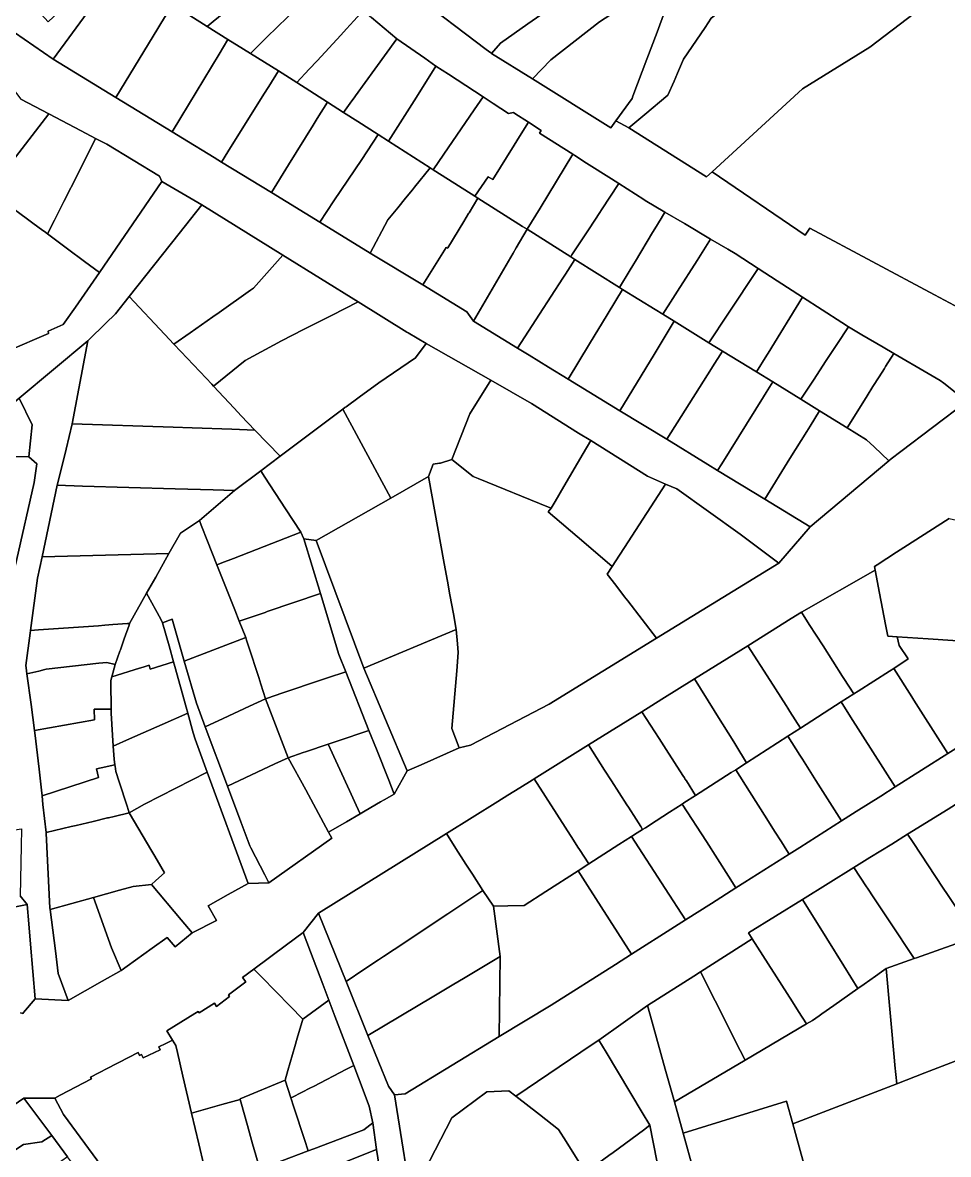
# Model space of a CAD drawing. Header units: inches. Extents: x 469449 to 472390, y 1000542 to 1004361.
# Drawn here: x 471515.3 to 471737.8, y 1001459.7 to 1001731.5 of the extents above; entities that cross this region are included whole.
import ezdxf

# ---------------------------------------------------------------- set-up
doc = ezdxf.new("R2010")
doc.units = ezdxf.units.IN
doc.header["$MEASUREMENT"] = 0
doc.layers.add('Gulele_10_07_New_Parcel', color=7, linetype='Continuous')

msp = doc.modelspace()

# ---------------------------------------------------------------- linework, layer by layer
at = {"layer": 'Gulele_10_07_New_Parcel'}
for points in [[(471715.56, 1001762.73), (471723.1, 1001743.29), (471723.93, 1001741.16), (471724.24, 1001740.36), (471728.31, 1001735.45), (471729.66, 1001733.83), (471718.89, 1001725.64), (471702.7, 1001715.6), (471680.98, 1001695.68), (471679.68, 1001694.48), (471660.97, 1001706.24), (471664.84, 1001709.46), (471670.38, 1001714.06), (471671.87, 1001717.5), (471672.68, 1001719.37), (471674.14, 1001722.75), (471679.29, 1001730.37), (471680.79, 1001732.6), (471691.72, 1001741.08), (471692.99, 1001742.06), (471695.56, 1001744.05), (471714.95, 1001764.31)], [(471630.13, 1001726.6), (471628, 1001724.13), (471627.79, 1001724.26), (471626.68, 1001725.1), (471609.2, 1001738.42), (471608.41, 1001739.27), (471606.34, 1001741.49), (471600.65, 1001747.59), (471611.51, 1001752.16), (471616.52, 1001754.26), (471633.02, 1001761.2), (471647, 1001740.08), (471647.7, 1001739), (471645.81, 1001737.67), (471636.75, 1001731.27)], [(471581.7, 1001748.33), (471564.09, 1001734.19), (471561.13, 1001731.81), (471559.66, 1001730.62), (471551.3, 1001735.84), (471542.62, 1001741.26), (471545.17, 1001743.06), (471551.38, 1001745.93), (471551.68, 1001746.07), (471557.78, 1001748.89), (471558.06, 1001748.32), (471577.61, 1001757.8), (471579.72, 1001754.75), (471582.25, 1001751.11), (471583.29, 1001749.6)], [(471572.57, 1001726.58), (471570.05, 1001724.13), (471568.42, 1001725.15), (471564.66, 1001727.5), (471559.66, 1001730.62), (471561.13, 1001731.81), (471564.09, 1001734.19), (471581.7, 1001748.33), (471583.29, 1001749.6), (471585.05, 1001747.07), (471586.84, 1001745.26), (471589.27, 1001742.8), (471585.05, 1001738.7), (471581.47, 1001735.23), (471574.04, 1001728.01)], [(471547.82, 1001730.14), (471537.69, 1001713.54), (471522.67, 1001722.71), (471532.86, 1001736.63), (471535.89, 1001740.71), (471538.45, 1001744.16), (471542.62, 1001741.26), (471551.3, 1001735.84), (471548.53, 1001731.31)], [(471584.17, 1001720.32), (471581.24, 1001717.14), (471576.79, 1001719.93), (471570.05, 1001724.13), (471572.57, 1001726.58), (471574.04, 1001728.01), (471581.47, 1001735.23), (471585.05, 1001738.7), (471589.27, 1001742.8), (471593.23, 1001738.81), (471592.63, 1001738.22), (471597.18, 1001734.41), (471594.88, 1001731.92), (471593.15, 1001730.04), (471591.75, 1001728.52), (471586.06, 1001722.36)], [(471664.84, 1001709.46), (471660.97, 1001706.24), (471657.89, 1001707.96), (471661.77, 1001713.29), (471661.98, 1001713.85), (471665.31, 1001722.75), (471667.76, 1001729.27), (471669.65, 1001734.29), (471674.85, 1001737.77), (471691.72, 1001741.08), (471680.79, 1001732.6), (471679.29, 1001730.37), (471674.14, 1001722.75), (471672.68, 1001719.37), (471671.87, 1001717.5), (471670.38, 1001714.06)], [(471532.86, 1001736.63), (471522.67, 1001722.71), (471508.64, 1001732.36), (471515.25, 1001736.61), (471516.38, 1001737.33), (471521.43, 1001731.73), (471529.56, 1001739.44)], [(471642.26, 1001722.56), (471637.85, 1001717.99), (471628, 1001724.13), (471630.13, 1001726.6), (471636.75, 1001731.27), (471645.81, 1001737.67), (471647.7, 1001739), (471647, 1001740.08), (471648.56, 1001740.17), (471651.18, 1001740.33), (471658.62, 1001737.47), (471660.17, 1001736.88), (471659.58, 1001735.43), (471659.06, 1001735.08), (471655.32, 1001732.6), (471653.97, 1001731.7)], [(471553.3, 1001708.7), (471551.23, 1001705.27), (471537.69, 1001713.54), (471547.82, 1001730.14), (471548.53, 1001731.31), (471551.3, 1001735.84), (471559.66, 1001730.62), (471564.66, 1001727.5), (471562.53, 1001723.97)], [(471657.89, 1001707.96), (471656.66, 1001706.27), (471637.85, 1001717.99), (471642.26, 1001722.56), (471653.97, 1001731.7), (471655.32, 1001732.6), (471659.06, 1001735.08), (471659.58, 1001735.43), (471660.17, 1001736.88), (471663.12, 1001737.06), (471666.29, 1001735.72), (471669.65, 1001734.29), (471667.76, 1001729.27), (471665.31, 1001722.75), (471661.98, 1001713.85), (471661.77, 1001713.29)], [(471594.42, 1001712.72), (471592.43, 1001709.97), (471588.58, 1001712.44), (471581.24, 1001717.14), (471584.17, 1001720.32), (471586.06, 1001722.36), (471591.75, 1001728.52), (471593.15, 1001730.04), (471594.88, 1001731.92), (471597.18, 1001734.41), (471599.14, 1001732.77), (471605.26, 1001727.65), (471599.95, 1001720.33), (471595.28, 1001713.9), (471594.98, 1001713.48)], [(471564.62, 1001700.48), (471563.09, 1001698.02), (471561.35, 1001699.09), (471553.74, 1001703.73), (471551.23, 1001705.27), (471553.3, 1001708.7), (471562.53, 1001723.97), (471564.66, 1001727.5), (471568.42, 1001725.15), (471570.05, 1001724.13), (471576.79, 1001719.93), (471574.46, 1001716.21), (471574.16, 1001715.73), (471572.91, 1001713.72)], [(471606.06, 1001707.46), (471603.26, 1001703.02), (471600.76, 1001704.62), (471595.89, 1001707.75), (471592.43, 1001709.97), (471594.42, 1001712.72), (471594.98, 1001713.48), (471595.28, 1001713.9), (471599.95, 1001720.33), (471605.26, 1001727.65), (471611.93, 1001722.99), (471614.64, 1001721.09), (471609.95, 1001713.64)], [(471508.71, 1001693.45), (471503.74, 1001692.57), (471500.43, 1001710.36), (471500.04, 1001712.45), (471500.48, 1001716.02), (471510.25, 1001719.21), (471514.92, 1001713.11), (471521.58, 1001709.62), (471514.43, 1001700.21), (471511.46, 1001696.31), (471510.22, 1001694.67), (471509.37, 1001693.56)], [(471579.2, 1001697.33), (471575.09, 1001690.7), (471563.09, 1001698.02), (471564.62, 1001700.48), (471572.91, 1001713.72), (471574.16, 1001715.73), (471574.46, 1001716.21), (471576.79, 1001719.93), (471581.24, 1001717.14), (471588.58, 1001712.44), (471586.12, 1001708.48), (471585.61, 1001707.66), (471585.13, 1001706.89)], [(471616.57, 1001699.9), (471613.99, 1001696.13), (471613.22, 1001696.62), (471603.26, 1001703.02), (471606.06, 1001707.46), (471609.95, 1001713.64), (471614.64, 1001721.09), (471617.67, 1001719.11), (471625.98, 1001713.68), (471623.86, 1001710.57)], [(471628.37, 1001712.11), (471632.07, 1001709.7), (471633.24, 1001709.97), (471633.6, 1001709.73), (471636.85, 1001707.62), (471634.71, 1001704.15), (471633.41, 1001702.05), (471628.33, 1001693.81), (471627.2, 1001694.49), (471624.01, 1001689.8), (471616.11, 1001694.8), (471613.99, 1001696.13), (471616.57, 1001699.9), (471623.86, 1001710.57), (471625.98, 1001713.68)], [(471590.14, 1001688.68), (471586.74, 1001683.58), (471575.09, 1001690.7), (471579.2, 1001697.33), (471585.13, 1001706.89), (471585.61, 1001707.66), (471586.12, 1001708.48), (471588.58, 1001712.44), (471592.43, 1001709.97), (471595.89, 1001707.75), (471600.76, 1001704.62), (471596.8, 1001698.68)], [(471525.22, 1001688.53), (471524.83, 1001687.77), (471522.97, 1001684.09), (471521.3, 1001680.76), (471520.54, 1001681.32), (471520.21, 1001681.56), (471517.76, 1001683.38), (471516.53, 1001684.29), (471511.27, 1001688.18), (471505.15, 1001685.02), (471503.74, 1001692.57), (471508.71, 1001693.45), (471509.37, 1001693.56), (471510.22, 1001694.67), (471511.46, 1001696.31), (471514.43, 1001700.21), (471521.58, 1001709.62), (471529.38, 1001705.53), (471532.87, 1001703.71), (471528.63, 1001695.31)], [(471647.55, 1001699.89), (471639.67, 1001686.99), (471636.55, 1001681.88), (471635.44, 1001682.58), (471624.72, 1001689.36), (471624.01, 1001689.8), (471627.2, 1001694.49), (471628.33, 1001693.81), (471633.41, 1001702.05), (471634.71, 1001704.15), (471636.85, 1001707.62), (471639.9, 1001705.63), (471639.53, 1001705.01)], [(471548.81, 1001693.36), (471533.76, 1001671.54), (471530.21, 1001674.16), (471526.14, 1001677.18), (471521.3, 1001680.76), (471522.97, 1001684.09), (471524.83, 1001687.77), (471525.22, 1001688.53), (471528.63, 1001695.31), (471532.87, 1001703.71), (471535.56, 1001702.29), (471548.19, 1001694.66)], [(471603.1, 1001684.13), (471598.86, 1001676.18), (471586.74, 1001683.58), (471590.14, 1001688.68), (471596.8, 1001698.68), (471600.76, 1001704.62), (471603.26, 1001703.02), (471613.22, 1001696.62), (471609.49, 1001692.02), (471608.97, 1001691.38), (471607.34, 1001689.37), (471605.47, 1001687.05)], [(471647.33, 1001675.75), (471647.01, 1001675.27), (471636.55, 1001681.88), (471639.67, 1001686.99), (471647.55, 1001699.89), (471647.99, 1001699.62), (471650.83, 1001697.8), (471656.79, 1001694), (471658.58, 1001692.86), (471654.42, 1001686.54), (471654, 1001685.9), (471651.45, 1001682.02)], [(471621.36, 1001683.79), (471617.53, 1001677.42), (471617.47, 1001677.33), (471617.12, 1001677.54), (471611.47, 1001668.5), (471598.86, 1001676.18), (471603.1, 1001684.13), (471605.47, 1001687.05), (471607.34, 1001689.37), (471608.97, 1001691.38), (471609.49, 1001692.02), (471613.22, 1001696.62), (471613.99, 1001696.13), (471616.11, 1001694.8), (471624.01, 1001689.8), (471624.72, 1001689.36), (471622.62, 1001685.87), (471622.48, 1001685.64)], [(471558.42, 1001687.74), (471552.94, 1001680.85), (471540.94, 1001665.74), (471537.63, 1001661.57), (471537.39, 1001661.34), (471535.49, 1001659.49), (471530.97, 1001655.09), (471514.47, 1001641.28), (471497.58, 1001627.15), (471501.87, 1001645.26), (471507.26, 1001647.79), (471511.84, 1001652.65), (471521.56, 1001656.88), (471521.45, 1001657.37), (471525.09, 1001658.97), (471528.01, 1001663.2), (471533.76, 1001671.54), (471548.81, 1001693.36)], [(471661.1, 1001671.76), (471658.76, 1001667.86), (471648.05, 1001674.62), (471647.01, 1001675.27), (471647.33, 1001675.75), (471651.45, 1001682.02), (471654, 1001685.9), (471654.42, 1001686.54), (471658.58, 1001692.86), (471664.63, 1001689.01), (471664.91, 1001688.83), (471669.67, 1001686.02), (471668.74, 1001684.48), (471667.23, 1001681.95), (471666.71, 1001681.09), (471662.58, 1001674.21), (471662.18, 1001673.55)], [(471633.95, 1001677.42), (471633.19, 1001676.11), (471632.09, 1001674.22), (471623.66, 1001659.77), (471622.07, 1001662.03), (471611.47, 1001668.5), (471617.12, 1001677.54), (471617.47, 1001677.33), (471617.53, 1001677.42), (471621.36, 1001683.79), (471622.48, 1001685.64), (471622.62, 1001685.87), (471624.72, 1001689.36), (471635.44, 1001682.58), (471636.55, 1001681.88)], [(471521.56, 1001656.88), (471511.84, 1001652.65), (471504.21, 1001660.72), (471502.96, 1001666.3), (471501.69, 1001671.95), (471501.3, 1001677.11), (471501.58, 1001682.82), (471505.15, 1001685.02), (471511.27, 1001688.18), (471516.53, 1001684.29), (471517.76, 1001683.38), (471520.21, 1001681.56), (471520.54, 1001681.32), (471521.3, 1001680.76), (471526.14, 1001677.18), (471530.21, 1001674.16), (471533.76, 1001671.54), (471528.01, 1001663.2), (471525.09, 1001658.97), (471521.45, 1001657.37)], [(471555.57, 1001657.04), (471551.68, 1001654.3), (471549.5, 1001656.63), (471540.94, 1001665.74), (471552.94, 1001680.85), (471558.42, 1001687.74), (471577.86, 1001675.66), (471570.77, 1001667.74), (471570.1, 1001667.27), (471562.52, 1001661.93), (471561.01, 1001660.87)], [(471671.59, 1001665.29), (471669.15, 1001661.46), (471667.34, 1001662.58), (471659.49, 1001667.41), (471658.76, 1001667.86), (471661.1, 1001671.76), (471662.18, 1001673.55), (471662.58, 1001674.21), (471666.71, 1001681.09), (471667.23, 1001681.95), (471668.74, 1001684.48), (471669.67, 1001686.02), (471674.37, 1001683.24), (471680.63, 1001679.54), (471677.37, 1001674.4), (471672.69, 1001667.03)], [(471639.52, 1001661.46), (471634.24, 1001653.31), (471623.66, 1001659.77), (471632.09, 1001674.22), (471633.19, 1001676.11), (471633.95, 1001677.42), (471636.55, 1001681.88), (471647.01, 1001675.27), (471648.05, 1001674.62), (471645.76, 1001671.09), (471645.14, 1001670.14)], [(471684.79, 1001661.47), (471680.24, 1001654.64), (471671.9, 1001659.77), (471669.15, 1001661.46), (471671.59, 1001665.29), (471672.69, 1001667.03), (471677.37, 1001674.4), (471680.63, 1001679.54), (471684.8, 1001677.08), (471686.51, 1001676.07), (471692.1, 1001672.45)], [(471568.78, 1001650.34), (471561.19, 1001644.18), (471560.76, 1001644.64), (471559.39, 1001646.1), (471553.32, 1001652.56), (471551.68, 1001654.3), (471555.57, 1001657.04), (471561.01, 1001660.87), (471562.52, 1001661.93), (471570.1, 1001667.27), (471570.77, 1001667.74), (471577.86, 1001675.66), (471595.96, 1001664.42), (471589.58, 1001661.2), (471582.8, 1001657.79), (471577.51, 1001655.12)], [(471651.54, 1001654.36), (471646.38, 1001645.9), (471641.72, 1001648.75), (471637.01, 1001651.62), (471634.24, 1001653.31), (471639.52, 1001661.46), (471645.14, 1001670.14), (471645.76, 1001671.09), (471648.05, 1001674.62), (471658.76, 1001667.86), (471659.49, 1001667.41), (471656.01, 1001661.71), (471655.78, 1001661.32)], [(471694.13, 1001651.66), (471691.65, 1001647.62), (471683.5, 1001652.64), (471680.24, 1001654.64), (471684.79, 1001661.47), (471692.1, 1001672.45), (471696.62, 1001669.52), (471702.68, 1001665.6), (471694.43, 1001652.15)], [(471667.05, 1001651.82), (471658.82, 1001638.31), (471646.38, 1001645.9), (471651.54, 1001654.36), (471655.78, 1001661.32), (471656.01, 1001661.71), (471659.49, 1001667.41), (471667.34, 1001662.58), (471669.15, 1001661.46), (471671.9, 1001659.77), (471669.97, 1001656.61)], [(471567.85, 1001637.09), (471571.09, 1001633.65), (471565.62, 1001633.84), (471556.08, 1001634.17), (471551.46, 1001634.32), (471527.25, 1001635.16), (471530.97, 1001655.09), (471535.49, 1001659.49), (471537.39, 1001661.34), (471537.63, 1001661.57), (471540.94, 1001665.74), (471549.5, 1001656.63), (471551.68, 1001654.3), (471553.32, 1001652.56), (471559.39, 1001646.1), (471560.76, 1001644.64), (471561.19, 1001644.18), (471566.14, 1001638.92)], [(471705.33, 1001645.63), (471702.33, 1001641.06), (471695.56, 1001645.22), (471691.65, 1001647.62), (471694.13, 1001651.66), (471694.43, 1001652.15), (471702.68, 1001665.6), (471712.15, 1001659.47), (471713.74, 1001658.45), (471710.98, 1001654.24), (471708.43, 1001650.35)], [(471580.73, 1001630), (471577.23, 1001627.37), (471571.09, 1001633.65), (471567.85, 1001637.09), (471566.14, 1001638.92), (471561.19, 1001644.18), (471568.78, 1001650.34), (471577.51, 1001655.12), (471582.8, 1001657.79), (471589.58, 1001661.2), (471595.96, 1001664.42), (471607.68, 1001657.13), (471607.94, 1001656.98), (471612.32, 1001654.48), (471609.72, 1001651.01), (471600.9, 1001645.03), (471596.19, 1001641.57), (471593.06, 1001639.26), (471592.75, 1001639.04), (471592.3, 1001638.7), (471588.06, 1001635.51)], [(471678.91, 1001645.38), (471670.08, 1001631.43), (471658.82, 1001638.31), (471667.05, 1001651.82), (471669.97, 1001656.61), (471671.9, 1001659.77), (471680.24, 1001654.64), (471683.5, 1001652.64), (471681.09, 1001648.82), (471680.83, 1001648.41)], [(471716.39, 1001638.91), (471713.44, 1001634.22), (471706.84, 1001638.28), (471702.33, 1001641.06), (471705.33, 1001645.63), (471708.43, 1001650.35), (471710.98, 1001654.24), (471713.74, 1001658.45), (471716.98, 1001656.55), (471722.08, 1001653.57), (471724.67, 1001652.06), (471722.69, 1001648.92), (471722.39, 1001648.43), (471721.15, 1001646.46), (471719.64, 1001644.08), (471718.24, 1001641.85)], [(471612.85, 1001622.52), (471603.76, 1001617.33), (471592.3, 1001638.7), (471592.75, 1001639.04), (471593.06, 1001639.26), (471596.19, 1001641.57), (471600.9, 1001645.03), (471609.72, 1001651.01), (471612.32, 1001654.48), (471627.83, 1001645.62), (471622.8, 1001637.53), (471618.46, 1001626.55), (471615.72, 1001625.7), (471615.53, 1001625.67), (471613.95, 1001625.43)], [(471683.31, 1001625.54), (471682.33, 1001623.96), (471679.97, 1001625.4), (471670.08, 1001631.43), (471678.91, 1001645.38), (471680.83, 1001648.41), (471681.09, 1001648.82), (471683.5, 1001652.64), (471691.65, 1001647.62), (471695.56, 1001645.22), (471693.99, 1001642.68), (471693.32, 1001641.61)], [(471724.06, 1001626.75), (471723.46, 1001626.29), (471719.95, 1001629.61), (471718.12, 1001631.34), (471713.44, 1001634.22), (471716.39, 1001638.91), (471718.24, 1001641.85), (471719.64, 1001644.08), (471721.15, 1001646.46), (471722.39, 1001648.43), (471722.69, 1001648.92), (471724.67, 1001652.06), (471732.9, 1001647.25), (471735.81, 1001645.54), (471736.64, 1001644.9), (471742.22, 1001640.54), (471733.99, 1001634.28), (471726.33, 1001628.47)], [(471643.3, 1001616.52), (471642.33, 1001614.88), (471641.7, 1001615.13), (471624.76, 1001621.99), (471623.61, 1001622.46), (471618.46, 1001626.55), (471622.8, 1001637.53), (471627.83, 1001645.62), (471637.57, 1001640.05), (471648.93, 1001632.94), (471651.85, 1001631.12), (471650.04, 1001628.03), (471645.39, 1001620.09)], [(471699.7, 1001626.81), (471693.64, 1001617.05), (471682.33, 1001623.96), (471683.31, 1001625.54), (471693.32, 1001641.61), (471693.99, 1001642.68), (471695.56, 1001645.22), (471702.33, 1001641.06), (471706.84, 1001638.28), (471704.56, 1001634.62), (471703.72, 1001633.27)], [(471516.85, 1001627.23), (471513.22, 1001627.29), (471510.3, 1001627.35), (471498.9, 1001627.56), (471497.58, 1001627.15), (471514.47, 1001641.28), (471517.61, 1001634.93)], [(471603.76, 1001617.33), (471585.89, 1001607.14), (471582.92, 1001607.5), (471582.18, 1001609.12), (471578.51, 1001614.73), (471573.51, 1001622.37), (471572.55, 1001623.85), (471577.23, 1001627.37), (471580.73, 1001630), (471588.06, 1001635.51), (471592.3, 1001638.7)], [(471723.46, 1001626.29), (471704.57, 1001610.38), (471693.64, 1001617.05), (471699.7, 1001626.81), (471703.72, 1001633.27), (471704.56, 1001634.62), (471706.84, 1001638.28), (471713.44, 1001634.22), (471718.12, 1001631.34), (471719.95, 1001629.61)], [(471566.55, 1001619.34), (471566.23, 1001619.1), (471561.12, 1001619.26), (471551.97, 1001619.53), (471529.7, 1001620.21), (471523.61, 1001620.39), (471524.23, 1001622.91), (471525.76, 1001629.1), (471527.25, 1001635.16), (471551.46, 1001634.32), (471556.08, 1001634.17), (471565.62, 1001633.84), (471571.09, 1001633.65), (471577.23, 1001627.37), (471572.55, 1001623.85)], [(471657.89, 1001602.26), (471657.02, 1001600.91), (471650.17, 1001606.74), (471641.64, 1001614), (471642.33, 1001614.88), (471643.3, 1001616.52), (471645.39, 1001620.09), (471650.04, 1001628.03), (471651.85, 1001631.12), (471665.49, 1001622.58), (471669.8, 1001620.69), (471660.83, 1001606.8)], [(471513.14, 1001599.26), (471512.94, 1001598.39), (471511.12, 1001598.58), (471507.71, 1001598.95), (471506.16, 1001599.11), (471504.34, 1001599.31), (471500.33, 1001599.74), (471492.5, 1001600.58), (471492.78, 1001608.5), (471492.8, 1001609.07), (471493.9, 1001618.52), (471494.83, 1001623.03), (471496.1, 1001625.78), (471497.58, 1001627.15), (471498.9, 1001627.56), (471510.3, 1001627.35), (471513.22, 1001627.29), (471516.85, 1001627.23), (471518.72, 1001625.52), (471518.11, 1001621.08), (471513.83, 1001602.3)], [(471562.61, 1001601.52), (471562.01, 1001601.28), (471559.75, 1001606.99), (471558.23, 1001610.82), (471557.8, 1001611.92), (471566.23, 1001619.1), (471566.55, 1001619.34), (471572.55, 1001623.85), (471573.51, 1001622.37), (471578.51, 1001614.73), (471582.18, 1001609.12), (471569.7, 1001604.27), (471566, 1001602.83), (471563.18, 1001601.74)], [(471622.97, 1001557.97), (471620.2, 1001557.28), (471618.44, 1001561.94), (471619.63, 1001575.81), (471620.01, 1001580.19), (471619.82, 1001582.31), (471619.52, 1001585.76), (471618.85, 1001589.47), (471618.01, 1001594.07), (471617.41, 1001597.37), (471616.64, 1001601.61), (471612.85, 1001622.52), (471613.95, 1001625.43), (471615.53, 1001625.67), (471615.72, 1001625.7), (471618.46, 1001626.55), (471623.61, 1001622.46), (471624.76, 1001621.99), (471641.7, 1001615.13), (471642.33, 1001614.88), (471641.64, 1001614), (471650.17, 1001606.74), (471657.02, 1001600.91), (471655.81, 1001599.04), (471657.84, 1001596.41), (471659.97, 1001593.63), (471660.72, 1001592.66), (471667.64, 1001583.64), (471641.85, 1001567.84)], [(471619.52, 1001585.76), (471597.27, 1001576.42), (471585.89, 1001607.14), (471603.76, 1001617.33), (471612.85, 1001622.52), (471616.64, 1001601.61), (471617.41, 1001597.37), (471618.01, 1001594.07), (471618.85, 1001589.47)], [(471550.45, 1001603.96), (471519.98, 1001603.22), (471523.61, 1001620.39), (471529.7, 1001620.21), (471551.97, 1001619.53), (471561.12, 1001619.26), (471566.23, 1001619.1), (471557.8, 1001611.92), (471557.1, 1001611.46), (471553.22, 1001608.89)], [(471697.06, 1001601.68), (471667.64, 1001583.64), (471660.72, 1001592.66), (471659.97, 1001593.63), (471657.84, 1001596.41), (471655.81, 1001599.04), (471657.02, 1001600.91), (471657.89, 1001602.26), (471660.83, 1001606.8), (471669.8, 1001620.69), (471672.52, 1001619.5), (471687.76, 1001608.62)], [(471566.31, 1001590.43), (471567.36, 1001587.76), (471568.93, 1001583.8), (471554.17, 1001578.13), (471551.22, 1001588.21), (471548.97, 1001587.38), (471548.53, 1001588.2), (471545.12, 1001594.47), (471547.3, 1001598.35), (471550.45, 1001603.96), (471553.22, 1001608.89), (471557.1, 1001611.46), (471557.8, 1001611.92), (471558.23, 1001610.82), (471559.75, 1001606.99), (471562.01, 1001601.28), (471563.6, 1001597.25)], [(471746.45, 1001588.06), (471746.45, 1001582.63), (471738.85, 1001583.12), (471732.91, 1001583.5), (471725.5, 1001583.99), (471723.24, 1001584.13), (471722.7, 1001586.93), (471721.24, 1001594.5), (471720.18, 1001600), (471720, 1001600.89), (471720.63, 1001601.29), (471725.33, 1001604.31), (471727.05, 1001605.41), (471737.95, 1001612.41), (471745.07, 1001610.83), (471745.65, 1001602.04), (471745.98, 1001597.15), (471746.46, 1001589.97)], [(471573.57, 1001589.86), (471567.36, 1001587.76), (471566.31, 1001590.43), (471563.6, 1001597.25), (471562.01, 1001601.28), (471562.61, 1001601.52), (471563.18, 1001601.74), (471566, 1001602.83), (471569.7, 1001604.27), (471582.18, 1001609.12), (471582.92, 1001607.5), (471586.89, 1001594.36), (471574.1, 1001590.04)], [(471585.89, 1001607.14), (471597.27, 1001576.42), (471607.71, 1001551.77), (471604.61, 1001546.22), (471603.28, 1001549.58), (471600.34, 1001556.97), (471598.54, 1001561.52), (471592.96, 1001575.6), (471591.32, 1001579.71), (471586.89, 1001594.36), (471582.92, 1001607.5)], [(471519.11, 1001585.64), (471517.22, 1001585.51), (471518.89, 1001598.11), (471519.98, 1001603.22), (471550.45, 1001603.96), (471547.3, 1001598.35), (471545.12, 1001594.47), (471541.03, 1001587.19), (471540.56, 1001587.16), (471537.02, 1001586.91), (471535.09, 1001586.77), (471533.52, 1001586.66), (471527.58, 1001586.24), (471521.52, 1001585.81)], [(471716.1, 1001570.94), (471715.04, 1001570.26), (471712.65, 1001574), (471712.34, 1001574.48), (471707.65, 1001581.78), (471704.35, 1001586.93), (471702.45, 1001589.89), (471720.18, 1001600), (471721.24, 1001594.5), (471722.7, 1001586.93), (471723.24, 1001584.13), (471725.5, 1001583.99), (471725.98, 1001581.94), (471728.13, 1001578.66), (471724.64, 1001576.41), (471723.6, 1001575.75)], [(471551.58, 1001578.01), (471546, 1001576.2), (471545.72, 1001577.14), (471544.32, 1001576.7), (471543.41, 1001576.42), (471536.72, 1001574.37), (471537.57, 1001577.34), (471538.68, 1001580.52), (471538.81, 1001580.88), (471539.74, 1001583.52), (471540.89, 1001586.82), (471541.03, 1001587.19), (471545.12, 1001594.47), (471548.53, 1001588.2), (471548.97, 1001587.38), (471550.52, 1001581.81)], [(471576.28, 1001569.98), (471573.72, 1001569.12), (471572.57, 1001572.64), (471572.06, 1001574.22), (471571.43, 1001576.14), (471570.22, 1001579.84), (471569.14, 1001583.15), (471568.93, 1001583.8), (471567.36, 1001587.76), (471573.57, 1001589.86), (471574.1, 1001590.04), (471586.89, 1001594.36), (471591.32, 1001579.71), (471592.96, 1001575.6), (471588.56, 1001574.12), (471586.65, 1001573.47), (471578.32, 1001570.67), (471577.37, 1001570.35)], [(471712.03, 1001568.33), (471702.25, 1001562.05), (471699.71, 1001566.02), (471699.19, 1001566.82), (471698.77, 1001567.47), (471694.94, 1001573.46), (471689.55, 1001581.85), (471699.99, 1001588.36), (471702.45, 1001589.89), (471704.35, 1001586.93), (471707.65, 1001581.78), (471712.34, 1001574.48), (471712.65, 1001574), (471715.04, 1001570.26)], [(471538.68, 1001580.52), (471537.57, 1001577.34), (471535.54, 1001577.83), (471533.63, 1001577.62), (471520.95, 1001576.19), (471520.62, 1001576.11), (471519.23, 1001575.76), (471516.37, 1001575.06), (471516.17, 1001576.55), (471516.09, 1001577.13), (471517.14, 1001584.87), (471517.22, 1001585.51), (471519.11, 1001585.64), (471521.52, 1001585.81), (471527.58, 1001586.24), (471533.52, 1001586.66), (471535.09, 1001586.77), (471537.02, 1001586.91), (471540.56, 1001587.16), (471541.03, 1001587.19), (471540.89, 1001586.82), (471539.74, 1001583.52), (471538.81, 1001580.88)], [(471554.17, 1001578.13), (471557.1, 1001568.07), (471559.21, 1001562.4), (471564.55, 1001548.1), (471567.73, 1001539.55), (471569.9, 1001533.74), (471570.14, 1001533.27), (471573.51, 1001526.82), (471574.51, 1001524.9), (471569.49, 1001524.69), (471559.67, 1001551.48), (471556.76, 1001559.42), (471556.34, 1001560.92), (471555.03, 1001565.62), (471554.62, 1001567.11), (471551.9, 1001576.88), (471551.58, 1001578.01), (471550.52, 1001581.81), (471548.97, 1001587.38), (471551.22, 1001588.21)], [(471563.5, 1001564.39), (471559.21, 1001562.4), (471557.1, 1001568.07), (471554.17, 1001578.13), (471568.93, 1001583.8), (471569.14, 1001583.15), (471570.22, 1001579.84), (471571.43, 1001576.14), (471572.06, 1001574.22), (471572.57, 1001572.64), (471573.72, 1001569.12), (471569.86, 1001567.33)], [(471611.05, 1001553.24), (471607.71, 1001551.77), (471597.27, 1001576.42), (471619.52, 1001585.76), (471619.82, 1001582.31), (471620.01, 1001580.19), (471619.63, 1001575.81), (471618.44, 1001561.94), (471620.2, 1001557.28)], [(471746.42, 1001561.52), (471737.61, 1001555.94), (471731.14, 1001566.15), (471729.49, 1001568.75), (471728.99, 1001569.55), (471724.64, 1001576.41), (471728.13, 1001578.66), (471725.98, 1001581.94), (471725.5, 1001583.99), (471732.91, 1001583.5), (471738.85, 1001583.12), (471746.45, 1001582.63), (471746.44, 1001577.08), (471746.44, 1001576.08), (471746.43, 1001569.37)], [(471699.21, 1001560.1), (471689.3, 1001553.75), (471686.66, 1001557.99), (471686.2, 1001558.73), (471682.11, 1001565.28), (471681.48, 1001566.29), (471676.76, 1001573.87), (471689.55, 1001581.85), (471694.94, 1001573.46), (471698.77, 1001567.47), (471699.19, 1001566.82), (471699.71, 1001566.02), (471702.25, 1001562.05)], [(471532.58, 1001564.05), (471518.21, 1001561.5), (471517.37, 1001567.73), (471516.37, 1001575.06), (471519.23, 1001575.76), (471520.62, 1001576.11), (471520.95, 1001576.19), (471533.63, 1001577.62), (471535.54, 1001577.83), (471537.57, 1001577.34), (471536.72, 1001574.37), (471536.48, 1001573.52), (471536.49, 1001573.08), (471536.56, 1001566.63), (471532.95, 1001566.6), (471532.49, 1001566.6)], [(471551.9, 1001576.88), (471554.62, 1001567.11), (471555.03, 1001565.62), (471548.86, 1001562.9), (471541, 1001559.44), (471537.1, 1001557.73), (471536.57, 1001565.68), (471536.56, 1001565.88), (471536.56, 1001566.63), (471536.49, 1001573.08), (471536.48, 1001573.52), (471536.72, 1001574.37), (471543.41, 1001576.42), (471544.32, 1001576.7), (471545.72, 1001577.14), (471546, 1001576.2), (471551.58, 1001578.01)], [(471582.74, 1001556.16), (471579.16, 1001554.94), (471573.72, 1001569.12), (471576.28, 1001569.98), (471577.37, 1001570.35), (471578.32, 1001570.67), (471586.65, 1001573.47), (471588.56, 1001574.12), (471592.96, 1001575.6), (471598.54, 1001561.52), (471590.89, 1001558.92), (471588.77, 1001558.2), (471583.3, 1001556.35)], [(471737.61, 1001555.94), (471724.97, 1001547.92), (471714.29, 1001564.77), (471712.03, 1001568.33), (471715.04, 1001570.26), (471716.1, 1001570.94), (471723.6, 1001575.75), (471724.64, 1001576.41), (471728.99, 1001569.55), (471729.49, 1001568.75), (471731.14, 1001566.15)], [(471685.58, 1001551.36), (471677.04, 1001545.88), (471674.81, 1001549.36), (471674.48, 1001549.86), (471674.33, 1001550.1), (471673.95, 1001550.69), (471669.94, 1001556.94), (471668.24, 1001559.59), (471664.13, 1001566), (471668.89, 1001568.97), (471676.76, 1001573.87), (471681.48, 1001566.29), (471682.11, 1001565.28), (471686.2, 1001558.73), (471686.66, 1001557.99), (471689.3, 1001553.75), (471686.67, 1001552.06)], [(471575.96, 1001553.44), (471564.55, 1001548.1), (471559.21, 1001562.4), (471563.5, 1001564.39), (471569.86, 1001567.33), (471573.72, 1001569.12), (471579.16, 1001554.94)], [(471715.6, 1001541.99), (471712.1, 1001539.77), (471705.93, 1001549.5), (471702.69, 1001554.61), (471702.1, 1001555.53), (471699.21, 1001560.1), (471702.25, 1001562.05), (471712.03, 1001568.33), (471714.29, 1001564.77), (471724.97, 1001547.92), (471721.5, 1001545.72)], [(471533.53, 1001550.23), (471519.98, 1001545.75), (471519.83, 1001547.15), (471519.27, 1001552.17), (471518.29, 1001560.93), (471518.21, 1001561.5), (471532.58, 1001564.05), (471532.49, 1001566.6), (471532.95, 1001566.6), (471536.56, 1001566.63), (471536.56, 1001565.88), (471536.57, 1001565.68), (471537.1, 1001557.73), (471537.31, 1001554.56), (471537.51, 1001553.21), (471534.17, 1001552.5), (471533.1, 1001552.28)], [(471544.57, 1001543.81), (471540.94, 1001541.72), (471540.44, 1001543.27), (471538.54, 1001549.16), (471537.75, 1001551.6), (471537.56, 1001552.88), (471537.51, 1001553.21), (471537.31, 1001554.56), (471537.1, 1001557.73), (471541, 1001559.44), (471548.86, 1001562.9), (471555.03, 1001565.62), (471556.34, 1001560.92), (471556.76, 1001559.42), (471559.67, 1001551.48)], [(471664.97, 1001538.14), (471664.31, 1001537.72), (471663.86, 1001538.43), (471662.73, 1001540.19), (471660.88, 1001543.07), (471660.51, 1001543.65), (471656.85, 1001549.36), (471655.16, 1001551.99), (471651.3, 1001558), (471664.13, 1001566), (471668.24, 1001559.59), (471669.94, 1001556.94), (471673.95, 1001550.69), (471674.33, 1001550.1), (471674.48, 1001549.86), (471674.81, 1001549.36), (471677.04, 1001545.88), (471674.22, 1001544.07), (471673.82, 1001543.82), (471670.76, 1001541.85), (471667.55, 1001539.8)], [(471597.61, 1001542.17), (471596.42, 1001541.48), (471595.47, 1001543.56), (471593.88, 1001547.03), (471588.77, 1001558.2), (471590.89, 1001558.92), (471598.54, 1001561.52), (471600.34, 1001556.97), (471603.28, 1001549.58), (471604.61, 1001546.22), (471602.22, 1001544.84), (471601.34, 1001544.33)], [(471702.04, 1001533.38), (471699.52, 1001531.79), (471698.95, 1001532.69), (471697.67, 1001534.7), (471696.01, 1001537.31), (471694.15, 1001540.25), (471689.98, 1001546.82), (471686.67, 1001552.06), (471689.3, 1001553.75), (471699.21, 1001560.1), (471702.1, 1001555.53), (471702.69, 1001554.61), (471705.93, 1001549.5), (471712.1, 1001539.77)], [(471593.12, 1001539.57), (471588.84, 1001537.09), (471583.35, 1001547.21), (471579.16, 1001554.94), (471582.74, 1001556.16), (471583.3, 1001556.35), (471588.77, 1001558.2), (471593.88, 1001547.03), (471595.47, 1001543.56), (471596.42, 1001541.48)], [(471658.6, 1001534.06), (471651.38, 1001529.42), (471649.17, 1001532.88), (471648.77, 1001533.49), (471647.71, 1001535.15), (471643.72, 1001541.38), (471638.26, 1001549.87), (471651.3, 1001558), (471655.16, 1001551.99), (471656.85, 1001549.36), (471660.51, 1001543.65), (471660.88, 1001543.07), (471662.73, 1001540.19), (471663.86, 1001538.43), (471664.31, 1001537.72), (471663.02, 1001536.89), (471661.66, 1001536.01)], [(471526.97, 1001538.39), (471520.97, 1001536.96), (471520.21, 1001543.7), (471519.98, 1001545.75), (471533.53, 1001550.23), (471533.1, 1001552.28), (471534.17, 1001552.5), (471537.51, 1001553.21), (471537.56, 1001552.88), (471537.75, 1001551.6), (471538.54, 1001549.16), (471540.44, 1001543.27), (471540.94, 1001541.72), (471537.28, 1001540.85), (471535.98, 1001540.54), (471535.75, 1001540.49), (471532.3, 1001539.66), (471528.2, 1001538.69)], [(471589.66, 1001535.61), (471574.51, 1001524.9), (471573.51, 1001526.82), (471570.14, 1001533.27), (471569.9, 1001533.74), (471567.73, 1001539.55), (471564.55, 1001548.1), (471575.96, 1001553.44), (471579.16, 1001554.94), (471583.35, 1001547.21), (471588.84, 1001537.09)], [(471561.88, 1001515.86), (471556.09, 1001512.84), (471553.4, 1001516.02), (471546.26, 1001524.45), (471547.35, 1001525.43), (471549.4, 1001527.28), (471548.5, 1001528.82), (471547.06, 1001531.27), (471546.35, 1001532.48), (471540.94, 1001541.72), (471544.57, 1001543.81), (471559.67, 1001551.48), (471569.49, 1001524.69), (471564.72, 1001522.05), (471559.91, 1001519.38)], [(471688.86, 1001525.03), (471686.73, 1001523.68), (471684.92, 1001526.51), (471679.61, 1001534.79), (471673.82, 1001543.82), (471674.22, 1001544.07), (471677.04, 1001545.88), (471685.58, 1001551.36), (471686.67, 1001552.06), (471689.98, 1001546.82), (471694.15, 1001540.25), (471696.01, 1001537.31), (471697.67, 1001534.7), (471698.95, 1001532.69), (471699.52, 1001531.79)], [(471631.95, 1001519.37), (471628.49, 1001519.28), (471625.94, 1001523.02), (471623.4, 1001526.97), (471621.85, 1001529.38), (471619.42, 1001533.15), (471617.14, 1001536.7), (471629.51, 1001544.42), (471631.93, 1001545.92), (471634.81, 1001547.72), (471637.72, 1001549.53), (471638.26, 1001549.87), (471643.72, 1001541.38), (471647.71, 1001535.15), (471648.77, 1001533.49), (471649.17, 1001532.88), (471651.38, 1001529.42), (471648.8, 1001527.77), (471641.01, 1001522.77), (471635.87, 1001519.47)], [(471749.47, 1001541.71), (471750.04, 1001536.37), (471750.66, 1001536.37), (471750.97, 1001532.53), (471751.02, 1001531.87), (471751.91, 1001520.65), (471752.37, 1001514.84), (471751.86, 1001514.65), (471744.3, 1001511.96), (471737.75, 1001521.83), (471737.58, 1001522.09), (471736.55, 1001523.64), (471729.27, 1001534.61), (471727.97, 1001536.57), (471737.69, 1001542.61), (471741.85, 1001545.19), (471748.65, 1001549.41)], [(471680.87, 1001519.96), (471674.62, 1001516), (471669.72, 1001523.56), (471661.66, 1001536.01), (471663.02, 1001536.89), (471664.31, 1001537.72), (471664.97, 1001538.14), (471667.55, 1001539.8), (471670.76, 1001541.85), (471673.82, 1001543.82), (471679.61, 1001534.79), (471684.92, 1001526.51), (471686.73, 1001523.68)], [(471532.39, 1001521.38), (471521.9, 1001518.47), (471521.86, 1001518.78), (471520.98, 1001536.85), (471520.97, 1001536.96), (471526.97, 1001538.39), (471528.2, 1001538.69), (471532.3, 1001539.66), (471535.75, 1001540.49), (471535.98, 1001540.54), (471537.28, 1001540.85), (471540.94, 1001541.72), (471546.35, 1001532.48), (471547.06, 1001531.27), (471548.5, 1001528.82), (471549.4, 1001527.28), (471547.35, 1001525.43), (471546.26, 1001524.45), (471541.87, 1001524.01), (471538.63, 1001523.11)], [(471489.26, 1001508.11), (471488.42, 1001508.11), (471482.79, 1001509.48), (471489.49, 1001531.56), (471490.7, 1001533.53), (471491.92, 1001534), (471510.34, 1001537.1), (471515.04, 1001537.89), (471514.95, 1001533.71), (471514.71, 1001521.8), (471516.41, 1001519.72), (471513.24, 1001519.02), (471512.28, 1001518.8), (471508.46, 1001517.96), (471502.56, 1001516.66), (471497.15, 1001515.47), (471497.26, 1001514.1), (471497.71, 1001508.59), (471497.75, 1001508.11), (471490.34, 1001508.11)], [(471597.33, 1001504.06), (471593.05, 1001501.22), (471586.44, 1001517.57), (471617.14, 1001536.7), (471619.42, 1001533.15), (471621.85, 1001529.38), (471623.4, 1001526.97), (471625.94, 1001523.02), (471620.88, 1001519.66), (471617.5, 1001517.43), (471604.6, 1001508.88), (471602.04, 1001507.18), (471600.85, 1001506.39)], [(471671.92, 1001514.29), (471661.63, 1001507.77), (471651.07, 1001524.24), (471648.8, 1001527.77), (471651.38, 1001529.42), (471658.6, 1001534.06), (471661.66, 1001536.01), (471669.72, 1001523.56), (471674.62, 1001516)], [(471730.09, 1001506.89), (471729.57, 1001506.71), (471729.06, 1001507.47), (471724.19, 1001514.79), (471719.84, 1001521.31), (471718.33, 1001523.58), (471718.11, 1001523.91), (471715.03, 1001528.54), (471718.91, 1001530.96), (471724.16, 1001534.21), (471727.97, 1001536.57), (471729.27, 1001534.61), (471736.55, 1001523.64), (471737.58, 1001522.09), (471737.75, 1001521.83), (471744.3, 1001511.96), (471739.55, 1001510.26)], [(471642.35, 1001495.54), (471629.85, 1001487.94), (471630.1, 1001507.23), (471628.49, 1001519.28), (471631.95, 1001519.37), (471635.87, 1001519.47), (471641.01, 1001522.77), (471648.8, 1001527.77), (471651.07, 1001524.24), (471661.63, 1001507.77), (471657.75, 1001505.31)], [(471717.51, 1001500.56), (471716.02, 1001499.51), (471712.63, 1001504.96), (471708.57, 1001511.51), (471702.73, 1001520.91), (471715.03, 1001528.54), (471718.11, 1001523.91), (471718.33, 1001523.58), (471719.84, 1001521.31), (471724.19, 1001514.79), (471729.06, 1001507.47), (471729.57, 1001506.71), (471722.81, 1001504.29), (471721.72, 1001503.53), (471720.23, 1001502.48)], [(471556.09, 1001512.84), (471551.95, 1001509.52), (471550.03, 1001511.77), (471546.46, 1001509.21), (471540.44, 1001504.9), (471539, 1001503.87), (471536.71, 1001509.26), (471536.69, 1001509.31), (471532.39, 1001521.38), (471538.63, 1001523.11), (471541.87, 1001524.01), (471546.26, 1001524.45), (471553.4, 1001516.02)], [(471534.4, 1001501.26), (471526.25, 1001496.65), (471523.89, 1001503.13), (471523.19, 1001508.52), (471521.9, 1001518.47), (471532.39, 1001521.38), (471536.69, 1001509.31), (471536.71, 1001509.26), (471539, 1001503.87)], [(471614.13, 1001497.67), (471598.31, 1001488.19), (471593.05, 1001501.22), (471597.33, 1001504.06), (471600.85, 1001506.39), (471602.04, 1001507.18), (471604.6, 1001508.88), (471617.5, 1001517.43), (471620.88, 1001519.66), (471625.94, 1001523.02), (471628.49, 1001519.28), (471630.1, 1001507.23), (471621.64, 1001502.16), (471618.56, 1001500.32)], [(471705.14, 1001491.85), (471703.68, 1001490.99), (471701.75, 1001494.02), (471700.28, 1001496.32), (471690.63, 1001511.43), (471689.73, 1001512.84), (471702.73, 1001520.91), (471708.57, 1001511.51), (471712.63, 1001504.96), (471716.02, 1001499.51), (471710.21, 1001495.42), (471707.34, 1001493.4), (471706.73, 1001492.98)], [(471588.9, 1001496.7), (471582.63, 1001492.16), (471579.62, 1001495.25), (471572.74, 1001502.3), (471570.91, 1001504.18), (471578.73, 1001510.01), (471582.7, 1001512.98), (471584.49, 1001508.28), (471587.44, 1001500.54)], [(471732.1, 1001479.21), (471725.35, 1001476.61), (471724.93, 1001481.12), (471724.84, 1001482.14), (471722.81, 1001504.29), (471729.57, 1001506.71), (471730.09, 1001506.89), (471739.55, 1001510.26), (471744.3, 1001511.96), (471751.86, 1001514.65), (471752.37, 1001514.84), (471754.19, 1001495.12), (471754.6, 1001487.86)], [(471703.68, 1001490.99), (471688.92, 1001482.3), (471686.56, 1001486.97), (471685.24, 1001489.57), (471678.18, 1001503.48), (471690.63, 1001511.43), (471700.28, 1001496.32), (471701.75, 1001494.02)], [(471607.25, 1001474.21), (471604.65, 1001474), (471603.22, 1001476.06), (471598.31, 1001488.19), (471614.13, 1001497.67), (471618.56, 1001500.32), (471621.64, 1001502.16), (471630.1, 1001507.23), (471629.85, 1001487.94)], [(471725.35, 1001476.61), (471700.38, 1001467.01), (471698.87, 1001472.45), (471695.53, 1001471.42), (471674.01, 1001464.76), (471671.92, 1001472.29), (471688.92, 1001482.3), (471703.68, 1001490.99), (471705.14, 1001491.85), (471706.73, 1001492.98), (471707.34, 1001493.4), (471710.21, 1001495.42), (471716.02, 1001499.51), (471717.51, 1001500.56), (471720.23, 1001502.48), (471721.72, 1001503.53), (471722.81, 1001504.29), (471724.84, 1001482.14), (471724.93, 1001481.12)], [(471579.62, 1001495.25), (471582.63, 1001492.16), (471581.31, 1001487.58), (471580.74, 1001485.55), (471579.08, 1001479.78), (471578.42, 1001477.48), (471567.56, 1001473.01), (471567.6, 1001472.87), (471563.18, 1001471.63), (471560.98, 1001471.01), (471555.91, 1001469.59), (471553.84, 1001478.45), (471552.52, 1001484.1), (471552.12, 1001485.78), (471551.34, 1001487.06), (471549.94, 1001489.34), (471556.73, 1001493.5), (471557.53, 1001493.99), (471557.72, 1001493.69), (471561.41, 1001495.96), (471561.87, 1001495.2), (471565.07, 1001497.59), (471564.77, 1001497.99), (471568.35, 1001500.66), (471568.96, 1001501.12), (471568.18, 1001502.15), (471570.91, 1001504.18), (471572.74, 1001502.3)], [(471688.92, 1001482.3), (471671.92, 1001472.29), (471669.74, 1001480.16), (471666.61, 1001491.39), (471665.5, 1001495.39), (471676.59, 1001502.47), (471678.18, 1001503.48), (471685.24, 1001489.57), (471686.56, 1001486.97)], [(471580.19, 1001473.43), (471579.8, 1001473.23), (471578.42, 1001477.48), (471579.08, 1001479.78), (471580.74, 1001485.55), (471581.31, 1001487.58), (471582.63, 1001492.16), (471588.9, 1001496.7), (471590.37, 1001492.86), (471594.89, 1001480.99), (471593.17, 1001480.11), (471585.19, 1001476), (471584.52, 1001475.66)], [(471651.07, 1001455.65), (471650.57, 1001455.28), (471645.89, 1001462.78), (471644.09, 1001465.67), (471641.03, 1001468.05), (471639.5, 1001469.24), (471633.85, 1001473.63), (471652.17, 1001486.05), (471653.77, 1001487.13), (471655.52, 1001484.21), (471664.22, 1001469.68), (471666.04, 1001466.65), (471664.49, 1001465.51), (471657.2, 1001460.15), (471656.17, 1001459.39)], [(471722.79, 1001443.62), (471707.22, 1001442.39), (471705.23, 1001449.56), (471700.38, 1001467.01), (471725.35, 1001476.61), (471732.1, 1001479.21), (471754.6, 1001487.86), (471755.66, 1001480.95), (471755.71, 1001480.19), (471756.56, 1001466.09), (471757.66, 1001447.99)], [(471585.29, 1001461.02), (471583.93, 1001460.51), (471583.06, 1001463.2), (471580.51, 1001471.03), (471579.8, 1001473.23), (471580.19, 1001473.43), (471584.52, 1001475.66), (471585.19, 1001476), (471593.17, 1001480.11), (471594.89, 1001480.99), (471596.01, 1001478.06), (471598.61, 1001471.25), (471599.45, 1001467.26), (471597.34, 1001465.53)], [(471577.6, 1001458.14), (471572.29, 1001456.15), (471570.59, 1001462.21), (471569.36, 1001466.58), (471567.77, 1001472.26), (471567.6, 1001472.87), (471567.56, 1001473.01), (471578.42, 1001477.48), (471579.8, 1001473.23), (471580.51, 1001471.03), (471583.06, 1001463.2), (471583.93, 1001460.51)], [(471509.22, 1001457.86), (471505.34, 1001455.3), (471504.88, 1001456.05), (471499.43, 1001462.08), (471515.61, 1001473.17), (471522.31, 1001464.18), (471519.94, 1001462.71), (471515.54, 1001462.03), (471512.97, 1001460.33), (471512.63, 1001460.11)], [(471525.12, 1001469.23), (471540.25, 1001448.64), (471545.88, 1001450.99), (471553.4, 1001446.3), (471570.93, 1001455.64), (471572.29, 1001456.15), (471577.6, 1001458.14), (471583.93, 1001460.51), (471585.29, 1001461.02), (471597.34, 1001465.53), (471599.45, 1001467.26), (471600.33, 1001460.8), (471567.79, 1001447.86), (471549.71, 1001434.56), (471543.59, 1001435.68), (471535.72, 1001446.22), (471526.11, 1001459.09), (471522.31, 1001464.18), (471515.61, 1001473.17), (471523.03, 1001473.19)], [(471570.93, 1001455.64), (471553.4, 1001446.3), (471545.88, 1001450.99), (471548.04, 1001451.9), (471558.98, 1001456.46), (471558.85, 1001457.05), (471557.65, 1001462.17), (471555.91, 1001469.59), (471560.98, 1001471.01), (471563.18, 1001471.63), (471567.6, 1001472.87), (471567.77, 1001472.26), (471569.36, 1001466.58), (471570.59, 1001462.21), (471572.29, 1001456.15)], [(471684.52, 1001443.81), (471680.17, 1001442.6), (471678.99, 1001446.85), (471674.01, 1001464.76), (471695.53, 1001471.42), (471698.87, 1001472.45), (471700.38, 1001467.01), (471705.23, 1001449.56), (471697.95, 1001447.54), (471691.36, 1001445.71), (471689.27, 1001445.13)], [(471665.71, 1001455.74), (471670.85, 1001437.09), (471655.6, 1001438.61), (471650.57, 1001455.28), (471651.07, 1001455.65), (471656.17, 1001459.39), (471657.2, 1001460.15), (471664.49, 1001465.51), (471666.04, 1001466.65), (471667.7, 1001458.07)], [(471510.93, 1001448.28), (471510.04, 1001447.65), (471508.94, 1001449.44), (471505.34, 1001455.3), (471509.22, 1001457.86), (471512.63, 1001460.11), (471512.97, 1001460.33), (471515.54, 1001462.03), (471519.94, 1001462.71), (471522.31, 1001464.18), (471526.11, 1001459.09), (471517.97, 1001453.29), (471511.27, 1001448.52)], [(471576.48, 1001436.09), (471575.06, 1001435.27), (471571.39, 1001441.15), (471567.79, 1001447.86), (471600.33, 1001460.8), (471601.34, 1001454.81), (471601.88, 1001448.66), (471593.81, 1001446.15), (471590.12, 1001444.01), (471586.6, 1001441.97), (471578.34, 1001437.17), (471577.83, 1001436.88)]]:
    msp.add_lwpolyline(points, close=True, dxfattribs=at)
for points in [[(471609.2, 1001738.42), (471626.68, 1001725.1), (471627.79, 1001724.26), (471628, 1001724.13), (471637.85, 1001717.99), (471656.66, 1001706.27), (471657.89, 1001707.96), (471660.97, 1001706.24), (471679.68, 1001694.48), (471680.98, 1001695.68), (471703.33, 1001680.47), (471704.5, 1001682.14), (471734.41, 1001666.17), (471747.66, 1001659.1)], [(471742.22, 1001640.54), (471736.64, 1001644.9), (471735.81, 1001645.54), (471732.9, 1001647.25), (471724.67, 1001652.06), (471722.08, 1001653.57), (471716.98, 1001656.55), (471713.74, 1001658.45), (471712.15, 1001659.47), (471702.68, 1001665.6), (471696.62, 1001669.52), (471692.1, 1001672.45), (471686.51, 1001676.07), (471684.8, 1001677.08), (471680.63, 1001679.54), (471674.37, 1001683.24), (471669.67, 1001686.02), (471664.91, 1001688.83), (471664.63, 1001689.01), (471658.58, 1001692.86), (471656.79, 1001694), (471650.83, 1001697.8), (471647.99, 1001699.62), (471647.55, 1001699.89), (471639.53, 1001705.01), (471639.9, 1001705.63), (471636.85, 1001707.62), (471633.6, 1001709.73), (471633.24, 1001709.97), (471632.07, 1001709.7), (471628.37, 1001712.11), (471625.98, 1001713.68), (471617.67, 1001719.11), (471614.64, 1001721.09), (471611.93, 1001722.99), (471605.26, 1001727.65), (471599.14, 1001732.77)], [(471803.64, 1001733.07), (471804.52, 1001725.61), (471786.29, 1001714.76), (471778.32, 1001710.02), (471767.16, 1001703.38), (471767.65, 1001702.62), (471775.34, 1001690.76), (471774.36, 1001690.15), (471765.44, 1001684.59), (471755.86, 1001678.63), (471754.97, 1001678.07), (471754.79, 1001675.73), (471760.29, 1001659.17), (471752.51, 1001656.52), (471747.66, 1001659.1), (471734.41, 1001666.17), (471704.5, 1001682.14), (471703.33, 1001680.47), (471680.98, 1001695.68), (471702.7, 1001715.6), (471718.89, 1001725.64), (471729.66, 1001733.83)], [(471508.64, 1001732.36), (471522.67, 1001722.71), (471537.69, 1001713.54), (471551.23, 1001705.27), (471553.74, 1001703.73), (471561.35, 1001699.09), (471563.09, 1001698.02), (471575.09, 1001690.7), (471586.74, 1001683.58), (471598.86, 1001676.18), (471611.47, 1001668.5), (471622.07, 1001662.03), (471623.66, 1001659.77), (471634.24, 1001653.31), (471637.01, 1001651.62), (471641.72, 1001648.75), (471646.38, 1001645.9), (471658.82, 1001638.31), (471670.08, 1001631.43), (471679.97, 1001625.4), (471682.33, 1001623.96), (471693.64, 1001617.05), (471704.57, 1001610.38), (471697.06, 1001601.68), (471687.76, 1001608.62), (471672.52, 1001619.5), (471669.8, 1001620.69), (471665.49, 1001622.58), (471651.85, 1001631.12), (471648.93, 1001632.94), (471637.57, 1001640.05), (471627.83, 1001645.62), (471612.32, 1001654.48), (471607.94, 1001656.98), (471607.68, 1001657.13), (471595.96, 1001664.42), (471577.86, 1001675.66), (471558.42, 1001687.74), (471548.81, 1001693.36), (471548.19, 1001694.66), (471535.56, 1001702.29), (471532.87, 1001703.71), (471529.38, 1001705.53), (471521.58, 1001709.62), (471514.92, 1001713.11)], [(471513.83, 1001602.3), (471518.11, 1001621.08), (471518.72, 1001625.52), (471516.85, 1001627.23), (471517.61, 1001634.93), (471514.47, 1001641.28), (471530.97, 1001655.09), (471527.25, 1001635.16), (471525.76, 1001629.1), (471524.23, 1001622.91), (471523.61, 1001620.39), (471519.98, 1001603.22), (471518.89, 1001598.11), (471517.22, 1001585.51), (471517.14, 1001584.87), (471516.09, 1001577.13), (471516.17, 1001576.55), (471516.37, 1001575.06), (471517.37, 1001567.73), (471518.21, 1001561.5), (471518.29, 1001560.93), (471519.27, 1001552.17), (471519.83, 1001547.15), (471519.98, 1001545.75), (471520.21, 1001543.7), (471520.97, 1001536.96), (471520.98, 1001536.85), (471521.86, 1001518.78), (471521.9, 1001518.47), (471523.19, 1001508.52), (471523.89, 1001503.13), (471526.25, 1001496.65), (471518.33, 1001497.06), (471517.22, 1001510.17), (471516.81, 1001515.05), (471516.41, 1001519.72), (471514.71, 1001521.8)], [(471514.82, 1001493.65), (471515.37, 1001493.49), (471515.57, 1001493.73), (471518.33, 1001497.06), (471526.25, 1001496.65), (471534.4, 1001501.26), (471539, 1001503.87), (471540.44, 1001504.9), (471546.46, 1001509.21), (471550.03, 1001511.77), (471551.95, 1001509.52), (471556.09, 1001512.84), (471561.88, 1001515.86), (471559.91, 1001519.38), (471564.72, 1001522.05), (471569.49, 1001524.69), (471574.51, 1001524.9), (471589.66, 1001535.61), (471588.84, 1001537.09), (471593.12, 1001539.57), (471596.42, 1001541.48), (471597.61, 1001542.17), (471601.34, 1001544.33), (471602.22, 1001544.84), (471604.61, 1001546.22), (471607.71, 1001551.77), (471611.05, 1001553.24), (471620.2, 1001557.28), (471622.97, 1001557.97), (471641.85, 1001567.84), (471667.64, 1001583.64), (471697.06, 1001601.68), (471704.57, 1001610.38), (471723.46, 1001626.29), (471724.06, 1001626.75), (471726.33, 1001628.47), (471733.99, 1001634.28), (471742.22, 1001640.54)], [(471737.95, 1001612.41), (471727.05, 1001605.41), (471725.33, 1001604.31), (471720.63, 1001601.29), (471720, 1001600.89), (471720.18, 1001600), (471702.45, 1001589.89), (471699.99, 1001588.36), (471689.55, 1001581.85), (471676.76, 1001573.87), (471668.89, 1001568.97), (471664.13, 1001566), (471651.3, 1001558), (471638.26, 1001549.87), (471637.72, 1001549.53), (471634.81, 1001547.72), (471631.93, 1001545.92), (471629.51, 1001544.42), (471617.14, 1001536.7), (471586.44, 1001517.57), (471582.7, 1001512.98), (471578.73, 1001510.01), (471570.91, 1001504.18), (471568.18, 1001502.15), (471568.96, 1001501.12), (471568.35, 1001500.66), (471564.77, 1001497.99), (471565.07, 1001497.59), (471561.87, 1001495.2), (471561.41, 1001495.96), (471557.72, 1001493.69), (471557.53, 1001493.99), (471556.73, 1001493.5), (471549.94, 1001489.34), (471551.34, 1001487.06), (471549.7, 1001486.28), (471548.07, 1001485.5), (471548.41, 1001484.79), (471544.29, 1001482.82), (471543.89, 1001483.66), (471543.41, 1001483.43), (471543.06, 1001484.17), (471538.4, 1001481.71), (471537.8, 1001481.4), (471531.67, 1001478.17), (471531.84, 1001477.83), (471524.33, 1001473.88), (471523.03, 1001473.19), (471515.61, 1001473.17), (471499.43, 1001462.08)], [(471609.41, 1001444.3), (471604.65, 1001474), (471607.25, 1001474.21), (471629.85, 1001487.94), (471642.35, 1001495.54), (471657.75, 1001505.31), (471661.63, 1001507.77), (471671.92, 1001514.29), (471674.62, 1001516), (471680.87, 1001519.96), (471686.73, 1001523.68), (471688.86, 1001525.03), (471699.52, 1001531.79), (471702.04, 1001533.38), (471712.1, 1001539.77), (471715.6, 1001541.99), (471721.5, 1001545.72), (471724.97, 1001547.92), (471737.61, 1001555.94), (471746.42, 1001561.52)], [(471741.85, 1001545.19), (471737.69, 1001542.61), (471727.97, 1001536.57), (471724.16, 1001534.21), (471718.91, 1001530.96), (471715.03, 1001528.54), (471702.73, 1001520.91), (471689.73, 1001512.84), (471690.63, 1001511.43), (471678.18, 1001503.48), (471676.59, 1001502.47), (471665.5, 1001495.39), (471653.77, 1001487.13), (471652.17, 1001486.05), (471633.85, 1001473.63), (471632.15, 1001474.96), (471626.89, 1001474.69), (471618.42, 1001468.44), (471611.82, 1001455.54)], [(471513.24, 1001519.02), (471516.41, 1001519.72), (471516.81, 1001515.05), (471517.22, 1001510.17), (471518.33, 1001497.06), (471515.57, 1001493.73), (471515.37, 1001493.49), (471514.82, 1001493.65)], [(471601.34, 1001454.81), (471600.33, 1001460.8), (471599.45, 1001467.26), (471598.61, 1001471.25), (471596.01, 1001478.06), (471594.89, 1001480.99), (471590.37, 1001492.86), (471588.9, 1001496.7), (471587.44, 1001500.54), (471584.49, 1001508.28), (471582.7, 1001512.98), (471586.44, 1001517.57), (471593.05, 1001501.22), (471598.31, 1001488.19), (471603.22, 1001476.06), (471604.65, 1001474), (471609.41, 1001444.3)], [(471667.7, 1001458.07), (471666.04, 1001466.65), (471664.22, 1001469.68), (471655.52, 1001484.21), (471653.77, 1001487.13), (471665.5, 1001495.39), (471666.61, 1001491.39), (471669.74, 1001480.16), (471671.92, 1001472.29), (471674.01, 1001464.76), (471678.99, 1001446.85)], [(471540.25, 1001448.64), (471525.12, 1001469.23), (471523.03, 1001473.19), (471524.33, 1001473.88), (471531.84, 1001477.83), (471531.67, 1001478.17), (471537.8, 1001481.4), (471538.4, 1001481.71), (471543.06, 1001484.17), (471543.41, 1001483.43), (471543.89, 1001483.66), (471544.29, 1001482.82), (471548.41, 1001484.79), (471548.07, 1001485.5), (471549.7, 1001486.28), (471551.34, 1001487.06), (471552.12, 1001485.78), (471552.52, 1001484.1), (471553.84, 1001478.45), (471555.91, 1001469.59), (471557.65, 1001462.17), (471558.85, 1001457.05)], [(471611.82, 1001455.54), (471618.42, 1001468.44), (471626.89, 1001474.69), (471632.15, 1001474.96), (471633.85, 1001473.63), (471639.5, 1001469.24), (471641.03, 1001468.05), (471644.09, 1001465.67), (471645.89, 1001462.78), (471650.57, 1001455.28)]]:
    msp.add_lwpolyline(points, dxfattribs=at)

doc.saveas('drawing.dxf')
